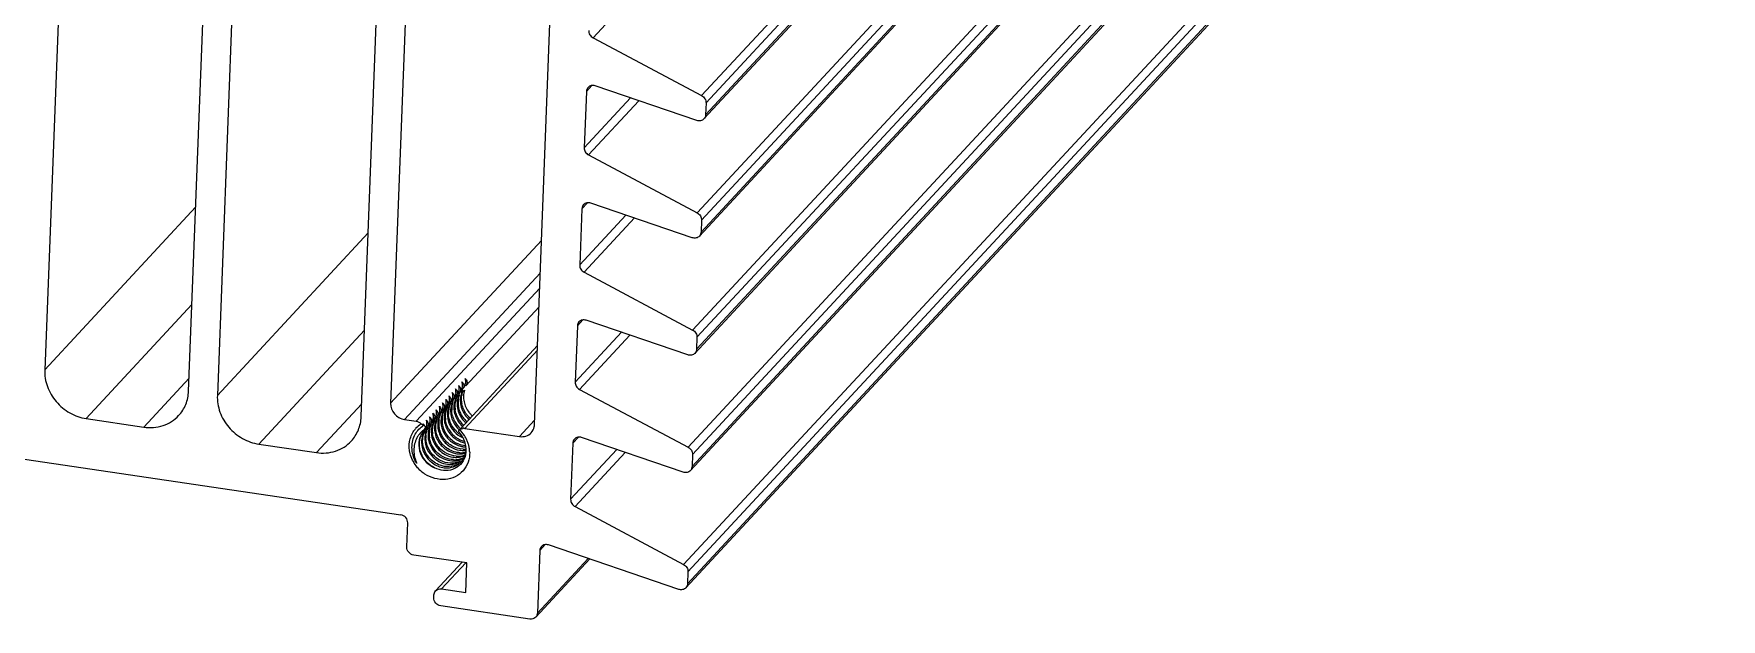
# Model space of a CAD drawing. Extents: x -425 to 6552, y -3049 to 3105.
# Drawn here: x 805.55 to 850.2, y -2746.63 to -2731.14 of the extents above; entities that cross this region are included whole.
import ezdxf

# ---------------------------------------------------------------- set-up
doc = ezdxf.new("R2010")
doc.units = 0
doc.layers.get('0').update_dxf_attribs({"linetype": 'CONTINUOUS'})

msp = doc.modelspace()

# ---------------------------------------------------------------- linework, layer by layer
at = {"color": 7, "linetype": 'CONTINUOUS'}
for p, q in [((823.225, -2732.78), (850.088, -2703.837)), ((823.34, -2732.973), (850.203, -2704.029)), ((823.284, -2733.398), (850.147, -2704.454)), ((823.328, -2733.29), (850.191, -2704.347)), ((823.105, -2735.88), (849.968, -2706.937)), ((823.221, -2736.073), (850.084, -2707.13)), ((807.101, -2707.35), (805.842, -2740.033)), ((823.165, -2736.498), (850.028, -2707.555)), ((823.209, -2736.39), (850.071, -2707.447)), ((809.649, -2740.596), (810.907, -2707.913)), ((811.668, -2708.026), (810.41, -2740.709)), ((814.216, -2741.272), (815.475, -2708.589)), ((816.211, -2709.355), (814.995, -2740.918)), ((818.802, -2741.481), (820.017, -2709.918)), ((822.986, -2738.981), (849.849, -2710.037)), ((823.101, -2739.173), (849.964, -2710.23)), ((823.046, -2739.598), (849.908, -2710.655)), ((823.089, -2739.49), (849.952, -2710.547)), ((822.867, -2742.081), (849.73, -2713.138)), ((822.982, -2742.273), (849.845, -2713.33)), ((822.926, -2742.698), (849.789, -2713.755)), ((822.97, -2742.59), (849.833, -2713.647)), ((822.747, -2745.181), (849.61, -2716.238)), ((822.863, -2745.374), (849.726, -2716.43)), ((822.807, -2745.799), (849.67, -2716.855)), ((822.85, -2745.691), (849.713, -2716.748)), ((820.352, -2731.251), (821.683, -2729.817)), ((820.352, -2731.251), (823.225, -2732.78)), ((820.175, -2732.673), (820.322, -2732.514)), ((823.094, -2733.44), (820.408, -2732.523)), ((820.175, -2732.673), (820.117, -2734.159)), ((820.117, -2734.159), (821.34, -2732.841)), ((820.233, -2734.351), (821.563, -2732.917)), ((823.34, -2732.973), (823.328, -2733.29)), ((820.233, -2734.351), (823.105, -2735.88)), ((805.842, -2740.033), (809.836, -2735.73)), ((820.055, -2735.773), (820.202, -2735.615)), ((822.975, -2736.54), (820.289, -2735.623)), ((820.055, -2735.773), (819.998, -2737.259)), ((819.998, -2737.259), (821.221, -2735.941)), ((820.113, -2737.451), (821.444, -2736.017)), ((823.221, -2736.073), (823.209, -2736.39)), ((810.41, -2740.709), (814.404, -2736.406)), ((814.995, -2740.918), (818.989, -2736.615)), ((815.362, -2741.348), (818.956, -2737.475)), ((820.113, -2737.451), (822.986, -2738.981)), ((815.671, -2741.393), (818.941, -2737.87)), ((777.201, -2738.237), (815.265, -2743.869)), ((806.941, -2741.323), (809.737, -2738.31)), ((816.982, -2740.454), (818.922, -2738.364)), ((819.936, -2738.873), (819.879, -2740.359)), ((819.936, -2738.873), (820.083, -2738.715)), ((822.856, -2739.64), (820.169, -2738.723)), ((811.509, -2741.998), (814.304, -2738.986)), ((819.879, -2740.359), (821.101, -2739.041)), ((819.994, -2740.552), (821.325, -2739.118)), ((823.101, -2739.173), (823.089, -2739.49)), ((816.849, -2741.583), (818.882, -2739.393)), ((816.956, -2741.584), (818.878, -2739.513)), ((808.463, -2741.548), (809.662, -2740.257)), ((816.892, -2740.636), (816.949, -2740.575)), ((819.994, -2740.552), (822.867, -2742.081)), ((813.031, -2742.224), (814.229, -2740.933)), ((806.941, -2741.323), (808.463, -2741.548)), ((815.362, -2741.348), (815.671, -2741.393)), ((818.407, -2741.798), (818.806, -2741.368)), ((811.509, -2741.998), (813.031, -2742.224)), ((816.956, -2741.584), (818.407, -2741.798)), ((819.816, -2741.974), (819.759, -2743.459)), ((819.816, -2741.974), (819.964, -2741.815)), ((822.736, -2742.74), (820.05, -2741.824)), ((819.759, -2743.459), (820.982, -2742.142)), ((819.875, -2743.652), (821.205, -2742.218)), ((822.982, -2742.273), (822.97, -2742.59)), ((819.875, -2743.652), (822.747, -2745.181)), ((815.423, -2744.719), (815.448, -2744.084)), ((818.941, -2744.816), (819.088, -2744.657)), ((822.617, -2745.841), (819.175, -2744.666)), ((817.015, -2745.142), (815.606, -2744.934)), ((816.184, -2745.882), (816.887, -2745.123)), ((818.834, -2746.578), (820.263, -2745.037)), ((818.941, -2744.816), (818.878, -2746.47)), ((818.878, -2746.47), (820.22, -2745.023)), ((816.337, -2745.831), (816.981, -2745.137)), ((816.984, -2745.927), (817.015, -2745.142)), ((822.863, -2745.374), (822.85, -2745.691)), ((816.137, -2746.064), (816.14, -2745.989)), ((816.337, -2745.831), (816.984, -2745.927)), ((818.68, -2746.628), (816.32, -2746.279))]:
    msp.add_line(p, q, dxfattribs=at)
for centre, radius, start, end in [((816.367, -2740.716), 0.272, 11.0944, 18.2048), ((816.453, -2740.624), 0.272, 11.0944, 18.2048), ((816.438, -2740.627), 0.287, 4.5144, 11.1139), ((816.433, -2740.627), 0.292, 358.1952, 4.5278), ((817.218, -2741.002), 0.546, 138.2191, 145.6868), ((816.538, -2740.532), 0.272, 11.0944, 18.2048), ((816.524, -2740.535), 0.287, 4.5144, 11.1139), ((816.519, -2740.535), 0.292, 358.1952, 4.5278), ((816.696, -2740.535), 0.155, 318.1611, 326.9973), ((817.317, -2740.919), 0.562, 146.0957, 153.7205), ((817.304, -2740.91), 0.546, 138.2236, 146.0998), ((817.453, -2740.802), 0.584, 163.4922, 171.0088), ((816.624, -2740.44), 0.272, 11.0944, 18.2048), ((816.609, -2740.443), 0.287, 4.5144, 11.1139), ((816.604, -2740.443), 0.292, 358.1952, 4.5278), ((816.781, -2740.443), 0.155, 318.1611, 326.9973), ((817.539, -2740.746), 0.615, 170.9987, 178.1408), ((817.509, -2740.741), 0.584, 163.4922, 171.0088), ((816.709, -2740.348), 0.272, 11.0944, 18.2048), ((816.692, -2740.351), 0.29, 358.1774, 11.0788), ((816.866, -2740.35), 0.156, 318.1759, 324.9373), ((817.853, -2740.622), 0.0818, 140.9079, 151.2893), ((817.938, -2740.53), 0.0818, 140.9079, 151.2893), ((818.024, -2740.438), 0.0818, 140.9079, 151.2893), ((815.94, -2741.177), 0.272, 11.0944, 18.2048), ((816.027, -2741.084), 0.271, 12.9465, 18.2282), ((816.016, -2741.087), 0.282, 7.9361, 12.9542), ((816.01, -2741.088), 0.288, 3.0847, 7.9421), ((816.791, -2741.463), 0.546, 138.2199, 145.7726), ((816.889, -2741.379), 0.562, 145.0055, 158.2712), ((816.111, -2740.992), 0.272, 11.0944, 18.2048), ((816.093, -2740.996), 0.29, 358.1774, 11.0788), ((816.268, -2740.995), 0.155, 318.1611, 326.9973), ((816.922, -2741.35), 0.566, 153.1661, 160.5605), ((816.989, -2741.293), 0.578, 160.5947, 167.9265), ((816.877, -2741.371), 0.547, 138.2125, 144.98), ((816.978, -2741.289), 0.566, 153.1661, 160.5605), ((817.018, -2741.261), 0.578, 160.5913, 167.9046), ((816.198, -2740.9), 0.271, 12.9553, 18.2283), ((816.187, -2740.903), 0.282, 7.9501, 12.963), ((816.181, -2740.903), 0.288, 3.1011, 7.9561), ((816.354, -2740.903), 0.155, 318.161, 327.0537), ((816.974, -2741.287), 0.561, 145.7706, 153.1691), ((817.007, -2741.258), 0.566, 153.1693, 160.5574), ((817.097, -2741.205), 0.601, 167.9059, 175.0184), ((816.962, -2741.278), 0.546, 138.2199, 145.7737), ((817.075, -2741.2), 0.578, 160.5913, 167.9046), ((817.132, -2741.175), 0.606, 171.3808, 175.7633), ((817.064, -2741.197), 0.566, 153.1693, 160.5574), ((817.121, -2741.173), 0.595, 168.6426, 171.3757), ((817.105, -2741.17), 0.579, 161.2794, 168.6624), ((816.282, -2740.808), 0.272, 11.0944, 18.2048), ((816.267, -2740.811), 0.287, 4.5144, 11.1139), ((816.262, -2740.812), 0.292, 358.1952, 4.5278), ((816.439, -2740.811), 0.155, 318.1611, 326.9973), ((817.094, -2741.166), 0.567, 153.7025, 161.244), ((817.059, -2741.195), 0.561, 145.7751, 153.1724), ((817.203, -2741.115), 0.621, 175.7737, 182.7268), ((817.185, -2741.113), 0.602, 168.6634, 175.774), ((817.162, -2741.109), 0.579, 161.2794, 168.6624), ((817.047, -2741.186), 0.546, 138.2201, 145.7782), ((817.228, -2741.083), 0.617, 174.6337, 181.5462), ((817.15, -2741.105), 0.567, 153.7025, 161.244), ((817.211, -2741.082), 0.6, 167.5837, 174.6338), ((817.189, -2741.077), 0.577, 160.3396, 167.5824), ((816.353, -2740.719), 0.287, 4.5144, 11.1139), ((816.348, -2740.719), 0.292, 358.1952, 4.5278), ((816.525, -2740.719), 0.155, 318.1611, 326.9973), ((817.146, -2741.103), 0.562, 146.0878, 153.7063), ((817.285, -2741.023), 0.617, 174.6337, 181.5462), ((817.307, -2741.022), 0.64, 181.566, 188.2824), ((817.267, -2741.021), 0.6, 167.5837, 174.6338), ((817.133, -2741.094), 0.546, 138.2235, 146.0919), ((817.245, -2741.016), 0.577, 160.3396, 167.5824), ((817.317, -2740.991), 0.621, 175.8004, 182.7552), ((817.299, -2740.99), 0.603, 168.6872, 175.8007), ((817.341, -2740.99), 0.644, 182.7747, 189.5253), ((817.234, -2741.012), 0.565, 152.9968, 160.3067), ((817.276, -2740.985), 0.579, 161.2989, 168.6862), ((816.61, -2740.627), 0.155, 318.1611, 326.9973), ((817.265, -2740.982), 0.567, 153.7167, 161.2635), ((817.23, -2741.01), 0.56, 145.6839, 152.9997), ((817.374, -2740.931), 0.621, 175.8004, 182.7552), ((817.397, -2740.929), 0.644, 182.7747, 189.5253), ((817.356, -2740.929), 0.603, 168.6872, 175.8007), ((817.333, -2740.925), 0.579, 161.2989, 168.6862), ((817.401, -2740.899), 0.618, 175.023, 182.0215), ((817.424, -2740.898), 0.641, 182.0419, 188.8452), ((817.321, -2740.921), 0.567, 153.7167, 161.2635), ((817.383, -2740.898), 0.601, 167.899, 175.0232), ((817.36, -2740.893), 0.578, 160.5778, 167.8977), ((817.457, -2740.838), 0.618, 175.023, 182.0215), ((817.48, -2740.837), 0.641, 182.0419, 188.8452), ((817.439, -2740.837), 0.601, 167.899, 175.0232), ((817.515, -2740.806), 0.648, 185.1293, 191.8781), ((817.425, -2741.083), 0.0818, 140.9079, 151.2893), ((817.511, -2740.99), 0.0818, 140.9087, 151.3506), ((817.596, -2740.898), 0.0818, 140.9079, 151.2893), ((817.682, -2740.806), 0.0818, 140.9079, 151.2893), ((817.767, -2740.714), 0.0818, 140.9079, 151.2893), ((816.17, -2742.033), 0.679, 124.2276, 137.9534), ((816.165, -2742.026), 0.67, 122.9877, 124.1941), ((816.199, -2742.046), 0.632, 121.5589, 125.0032), ((815.594, -2741.546), 0.277, 8.0239, 18.1824), ((815.684, -2741.453), 0.272, 11.0944, 18.2048), ((815.669, -2741.456), 0.287, 4.5144, 11.1139), ((815.84, -2741.455), 0.156, 318.1759, 324.9373), ((816.461, -2741.839), 0.561, 145.7786, 153.2044), ((816.449, -2741.831), 0.546, 138.22, 145.7815), ((816.551, -2741.749), 0.566, 153.1458, 160.523), ((816.591, -2741.722), 0.578, 160.6659, 168.0595), ((815.769, -2741.361), 0.272, 11.0944, 18.2048), ((815.754, -2741.364), 0.287, 4.5144, 11.1139), ((815.75, -2741.364), 0.292, 358.1952, 4.5278), ((815.926, -2741.364), 0.155, 318.1611, 326.9973), ((816.546, -2741.747), 0.561, 145.7628, 153.1489), ((816.58, -2741.718), 0.566, 153.1938, 160.631), ((816.671, -2741.666), 0.601, 168.0609, 175.2701), ((816.648, -2741.661), 0.578, 160.666, 168.0596), ((816.534, -2741.739), 0.546, 138.2199, 145.7658), ((816.699, -2741.634), 0.6, 167.8556, 174.9572), ((816.636, -2741.657), 0.566, 153.1938, 160.631), ((816.677, -2741.63), 0.577, 160.553, 167.8543), ((815.856, -2741.268), 0.271, 12.937, 18.2281), ((815.845, -2741.271), 0.282, 7.9208, 12.9447), ((815.839, -2741.272), 0.288, 3.0666, 7.9269), ((816.012, -2741.272), 0.155, 318.1608, 327.1516), ((816.632, -2741.655), 0.561, 145.7748, 153.1968), ((816.665, -2741.626), 0.566, 153.1436, 160.5194), ((816.773, -2741.575), 0.618, 174.957, 181.9239), ((816.755, -2741.574), 0.6, 167.8556, 174.9572), ((816.62, -2741.647), 0.546, 138.22, 145.7777), ((816.733, -2741.569), 0.577, 160.553, 167.8543), ((816.802, -2741.544), 0.618, 175.0563, 182.032), ((816.785, -2741.542), 0.601, 167.9241, 175.0567), ((816.722, -2741.565), 0.566, 153.1436, 160.5194), ((816.762, -2741.537), 0.578, 160.5919, 167.9229), ((815.925, -2741.18), 0.287, 4.5144, 11.1139), ((815.921, -2741.18), 0.292, 358.1952, 4.5278), ((816.097, -2741.18), 0.155, 318.1611, 326.9973), ((816.717, -2741.563), 0.561, 145.7618, 153.1467), ((816.751, -2741.534), 0.566, 153.1642, 160.5577), ((816.859, -2741.483), 0.618, 175.0563, 182.032), ((816.882, -2741.482), 0.641, 182.0519, 188.7922), ((816.841, -2741.482), 0.601, 167.9241, 175.0567), ((816.705, -2741.555), 0.546, 138.2199, 145.7649), ((816.819, -2741.477), 0.578, 160.5919, 167.9229), ((816.896, -2741.452), 0.626, 177.6452, 183.8167), ((816.877, -2741.451), 0.607, 171.3161, 177.6315), ((816.917, -2741.45), 0.648, 183.8146, 189.8298), ((816.807, -2741.473), 0.566, 153.1642, 160.5577), ((816.183, -2741.088), 0.155, 318.1609, 327.1027), ((816.803, -2741.471), 0.561, 145.7696, 153.1672), ((816.933, -2741.39), 0.607, 171.3161, 177.6315), ((816.952, -2741.391), 0.626, 177.6452, 183.8167), ((816.974, -2741.389), 0.648, 183.8146, 189.8298), ((816.918, -2741.388), 0.592, 164.8878, 171.3159), ((816.988, -2741.387), 0.662, 189.8275, 195.7624), ((816.899, -2741.383), 0.572, 158.3008, 164.8865), ((816.973, -2741.36), 0.618, 175.0606, 182.0373), ((816.996, -2741.359), 0.641, 182.0572, 188.7996), ((816.956, -2741.358), 0.601, 167.9278, 175.061), ((817.03, -2741.353), 0.676, 188.8404, 201.8033), ((816.933, -2741.353), 0.578, 160.5947, 167.9265), ((817.03, -2741.299), 0.618, 175.0606, 182.0373), ((817.053, -2741.298), 0.641, 182.0572, 188.7996), ((817.012, -2741.297), 0.601, 167.9278, 175.061), ((817.086, -2741.292), 0.676, 188.8404, 201.8033), ((817.059, -2741.268), 0.618, 175.0182, 181.9955), ((817.082, -2741.267), 0.641, 182.016, 188.8036), ((817.041, -2741.266), 0.601, 167.9059, 175.0184), ((817.116, -2741.28), 0.707, 201.8521, 214.5339), ((817.115, -2741.207), 0.618, 175.0182, 181.9955), ((817.138, -2741.206), 0.641, 182.016, 188.8036), ((817.146, -2741.175), 0.621, 175.7737, 182.7268), ((817.226, -2741.113), 0.644, 182.7463, 189.4966), ((817.259, -2741.107), 0.678, 189.5358, 202.5049), ((817.299, -2741.072), 0.689, 194.844, 207.5842), ((817.323, -2741.06), 0.716, 207.5779, 227.96), ((817.379, -2740.999), 0.716, 213.7622, 227.4517), ((817.409, -2740.967), 0.716, 215.17, 227.7525), ((817.494, -2740.876), 0.716, 215.0775, 228.0494), ((816.998, -2741.543), 0.0818, 140.9079, 151.2893), ((817.465, -2740.907), 0.716, 221.4658, 227.7525), ((817.58, -2740.783), 0.717, 217.3295, 223.5794), ((817.083, -2741.451), 0.0818, 140.9079, 151.2893), ((817.577, -2740.786), 0.713, 223.5936, 227.9334), ((817.637, -2740.722), 0.717, 217.3295, 223.5794), ((817.169, -2741.359), 0.0818, 140.9079, 151.2893), ((817.634, -2740.725), 0.713, 223.5935, 227.8482), ((817.254, -2741.267), 0.0818, 140.9079, 151.2893), ((817.34, -2741.175), 0.0818, 140.9085, 151.3392), ((816.165, -2742.029), 0.673, 137.9641, 145.2825), ((816.253, -2742.134), 0.637, 144.7589, 151.9898), ((816.244, -2742.128), 0.627, 130.4333, 144.7173), ((816.254, -2741.988), 0.51, 138.2503, 145.1409), ((816.232, -2742.115), 0.609, 123.2173, 130.406), ((816.38, -2741.934), 0.566, 153.3895, 160.8358), ((816.376, -2741.932), 0.561, 145.906, 153.3929), ((816.409, -2741.902), 0.566, 153.2014, 160.6428), ((816.518, -2741.851), 0.619, 175.291, 182.3571), ((815.785, -2741.563), 0.122, 339.3692, 347.1504), ((816.5, -2741.85), 0.601, 168.0776, 175.2915), ((816.363, -2741.923), 0.546, 138.2215, 145.9095), ((816.477, -2741.845), 0.578, 160.6778, 168.0763), ((816.546, -2741.82), 0.618, 174.9646, 181.9331), ((816.465, -2741.841), 0.566, 153.2014, 160.6428), ((816.494, -2741.81), 0.566, 153.6038, 160.5234), ((816.602, -2741.759), 0.618, 174.9646, 181.9331), ((816.625, -2741.758), 0.641, 181.9535, 188.7333), ((816.584, -2741.758), 0.6, 167.8612, 174.9648), ((816.562, -2741.753), 0.577, 160.5567, 167.8599), ((816.632, -2741.728), 0.619, 175.2695, 182.3322), ((816.655, -2741.727), 0.642, 182.3531, 189.1938), ((816.614, -2741.727), 0.601, 168.0609, 175.27), ((816.689, -2741.667), 0.619, 175.2696, 182.3324), ((816.712, -2741.666), 0.642, 182.3532, 189.194), ((816.716, -2741.636), 0.618, 174.957, 181.9239), ((816.739, -2741.635), 0.641, 181.9442, 188.7231), ((816.796, -2741.574), 0.641, 181.9442, 188.7231), ((816.825, -2741.543), 0.641, 182.0519, 188.7922), ((817.041, -2741.364), 0.72, 212.9489, 224.579), ((817.15, -2741.246), 0.713, 208.2782, 233.3516), ((817.068, -2741.334), 0.718, 220.8931, 233.8143), ((817.036, -2741.37), 0.713, 224.5429, 232.59), ((817.123, -2741.275), 0.716, 214.5231, 233.8265), ((817.029, -2741.378), 0.702, 232.6171, 236.3847), ((817.051, -2741.357), 0.69, 233.799, 245.7133), ((817.112, -2741.291), 0.697, 233.8171, 240.4098), ((817.237, -2741.152), 0.715, 221.4391, 233.995), ((817.141, -2741.258), 0.698, 233.3366, 239.7089), ((817.102, -2741.308), 0.677, 240.429, 247.0775), ((817.198, -2741.198), 0.698, 233.3366, 239.7089), ((817.132, -2741.273), 0.68, 239.7274, 245.4829), ((816.219, -2742.198), 0.784, 35.3431, 42.2301), ((816.841, -2741.651), 0.04, 137.1566, 145.7529), ((817.227, -2741.166), 0.698, 233.9908, 239.6576), ((816.92, -2741.744), 0.161, 121.3278, 126.9306), ((816.164, -2742.276), 0.933, 33.0168, 45.0775), ((817.097, -2741.318), 0.666, 247.0866, 249.6562), ((816.913, -2741.635), 0.0818, 140.9079, 151.2893), ((817.189, -2741.213), 0.68, 239.726, 246.1886), ((817.124, -2741.293), 0.659, 245.452, 255.1128), ((816.223, -2742.195), 0.78, 32.7331, 35.3449), ((817.09, -2741.34), 0.642, 249.6116, 258.9798), ((816.23, -2742.191), 0.771, 30.813, 32.7324), ((816.237, -2742.187), 0.763, 29.3656, 30.8123), ((816.253, -2742.178), 0.745, 24.9661, 29.3784), ((816.927, -2741.77), 0.189, 89.1195, 96.4696), ((816.275, -2742.168), 0.721, 18.9494, 24.9616), ((816.927, -2741.776), 0.194, 81.5778, 89.1283), ((816.184, -2742.264), 0.91, 27.0439, 33.0285), ((816.297, -2742.16), 0.697, 12.8289, 18.9529), ((816.208, -2742.251), 0.883, 20.8267, 27.0267), ((816.227, -2742.244), 0.862, 14.4581, 20.831), ((816.739, -2741.75), 0.6, 260.4653, 267.4318), ((816.682, -2741.835), 0.576, 267.4277, 274.5722), ((816.738, -2741.774), 0.576, 267.4285, 274.5735), ((816.825, -2741.654), 0.604, 259.4528, 266.5042), ((816.684, -2741.866), 0.545, 274.5697, 282.0086), ((816.767, -2741.739), 0.58, 266.5004, 273.7485), ((816.66, -2741.919), 0.523, 281.3842, 289.2682), ((816.608, -2741.995), 0.507, 289.2716, 297.3331), ((817.003, -2741.436), 0.638, 250.1207, 260.9119), ((816.689, -2741.889), 0.521, 282.0384, 289.7157), ((816.77, -2741.771), 0.548, 273.7453, 281.3268), ((816.91, -2741.568), 0.598, 260.7179, 267.7548), ((816.853, -2741.652), 0.575, 267.7522, 274.9056), ((816.665, -2741.934), 0.507, 289.2716, 297.3331), ((816.694, -2741.904), 0.506, 289.7193, 297.5413), ((816.774, -2741.795), 0.523, 281.3584, 289.2476), ((816.909, -2741.591), 0.575, 267.7522, 274.9056), ((816.672, -2741.948), 0.492, 297.3544, 301.898), ((816.996, -2741.475), 0.599, 260.9497, 267.4509), ((816.856, -2741.683), 0.544, 274.9034, 282.3434), ((816.938, -2741.562), 0.572, 267.4701, 274.1615), ((816.75, -2741.84), 0.509, 289.7316, 294.1785), ((816.83, -2741.733), 0.524, 281.3635, 287.4326), ((816.777, -2741.805), 0.513, 289.2685, 291.5485), ((816.911, -2741.614), 0.552, 274.9295, 278.5486), ((816.995, -2741.496), 0.578, 267.4839, 269.3781), ((816.329, -2742.153), 0.665, 6.5224, 12.8318), ((816.357, -2742.149), 0.636, 0.0443, 6.5069), ((816.382, -2742.149), 0.612, 353.4452, 0.0462), ((816.26, -2742.235), 0.828, 7.9943, 14.4614), ((816.289, -2742.231), 0.798, 1.3554, 7.9773), ((816.417, -2742.003), 0.941, 224.8816, 236.8193), ((816.494, -2742.117), 0.508, 288.836, 296.6525), ((816.58, -2742.027), 0.506, 289.7225, 297.5432), ((816.508, -2742.143), 0.479, 317.1325, 319.572)]:
    msp.add_arc(centre, radius, start, end, dxfattribs=at)
for points, knots in [([(820.237, -2731.058), (820.235, -2731.096), (820.257, -2731.176), (820.317, -2731.232), (820.352, -2731.251)], [0, 0, 0, 0, 0.491329, 1, 1, 1, 1]), ([(820.408, -2732.523), (820.375, -2732.512), (820.304, -2732.506), (820.241, -2732.541), (820.218, -2732.565)], [0, 0, 0, 0, 0.51371, 1, 1, 1, 1]), ([(823.225, -2732.78), (823.26, -2732.799), (823.32, -2732.855), (823.342, -2732.934), (823.34, -2732.973)], [0, 0, 0, 0, 0.508671, 1, 1, 1, 1]), ([(823.284, -2733.398), (823.262, -2733.422), (823.199, -2733.457), (823.127, -2733.451), (823.094, -2733.44)], [0, 0, 0, 0, 0.48629, 1, 1, 1, 1]), ([(820.117, -2734.159), (820.116, -2734.197), (820.138, -2734.276), (820.198, -2734.332), (820.233, -2734.351)], [0, 0, 0, 0, 0.491329, 1, 1, 1, 1]), ([(820.289, -2735.623), (820.256, -2735.612), (820.185, -2735.606), (820.121, -2735.641), (820.099, -2735.665)], [0, 0, 0, 0, 0.51371, 1, 1, 1, 1]), ([(823.105, -2735.88), (823.14, -2735.899), (823.2, -2735.955), (823.222, -2736.035), (823.221, -2736.073)], [0, 0, 0, 0, 0.508671, 1, 1, 1, 1]), ([(823.165, -2736.498), (823.143, -2736.522), (823.079, -2736.557), (823.008, -2736.551), (822.975, -2736.54)], [0, 0, 0, 0, 0.48629, 1, 1, 1, 1]), ([(819.998, -2737.259), (819.996, -2737.297), (820.019, -2737.377), (820.078, -2737.433), (820.113, -2737.451)], [0, 0, 0, 0, 0.491329, 1, 1, 1, 1]), ([(820.169, -2738.723), (820.137, -2738.712), (820.065, -2738.706), (820.002, -2738.741), (819.979, -2738.765)], [0, 0, 0, 0, 0.51371, 1, 1, 1, 1]), ([(822.986, -2738.981), (823.021, -2738.999), (823.081, -2739.055), (823.103, -2739.135), (823.101, -2739.173)], [0, 0, 0, 0, 0.508671, 1, 1, 1, 1]), ([(823.046, -2739.598), (823.023, -2739.622), (822.96, -2739.657), (822.888, -2739.651), (822.856, -2739.64)], [0, 0, 0, 0, 0.48629, 1, 1, 1, 1]), ([(805.842, -2740.033), (805.836, -2740.182), (805.888, -2740.49), (806.127, -2740.894), (806.49, -2741.195), (806.79, -2741.3), (806.941, -2741.323)], [0, 0, 0, 0, 0.243438, 0.495559, 0.750229, 1, 1, 1, 1]), ([(809.386, -2741.244), (809.466, -2741.158), (809.595, -2740.953), (809.644, -2740.716), (809.649, -2740.596)], [0, 0, 0, 0, 0.493994, 1, 1, 1, 1]), ([(816.626, -2740.631), (816.649, -2740.652), (816.687, -2740.708), (816.671, -2740.777), (816.654, -2740.803)], [0, 0, 0, 0, 0.496089, 1, 1, 1, 1]), ([(816.712, -2740.539), (816.734, -2740.56), (816.772, -2740.616), (816.757, -2740.685), (816.74, -2740.711)], [0, 0, 0, 0, 0.496089, 1, 1, 1, 1]), ([(816.797, -2740.447), (816.819, -2740.468), (816.858, -2740.524), (816.842, -2740.593), (816.825, -2740.619)], [0, 0, 0, 0, 0.496089, 1, 1, 1, 1]), ([(816.882, -2740.355), (816.905, -2740.376), (816.943, -2740.432), (816.928, -2740.501), (816.911, -2740.527)], [0, 0, 0, 0, 0.496089, 1, 1, 1, 1]), ([(816.968, -2740.263), (816.991, -2740.284), (817.03, -2740.343), (817.012, -2740.413), (816.993, -2740.44)], [0, 0, 0, 0, 0.494321, 1, 1, 1, 1]), ([(819.879, -2740.359), (819.877, -2740.397), (819.899, -2740.477), (819.959, -2740.533), (819.994, -2740.552)], [0, 0, 0, 0, 0.491329, 1, 1, 1, 1]), ([(810.41, -2740.709), (810.404, -2740.858), (810.455, -2741.166), (810.694, -2741.57), (811.058, -2741.871), (811.357, -2741.976), (811.509, -2741.998)], [0, 0, 0, 0, 0.243438, 0.495559, 0.750229, 1, 1, 1, 1]), ([(814.995, -2740.918), (814.992, -2741.017), (815.069, -2741.225), (815.261, -2741.333), (815.362, -2741.348)], [0, 0, 0, 0, 0.495246, 1, 1, 1, 1]), ([(816.199, -2741.091), (816.221, -2741.113), (816.259, -2741.169), (816.244, -2741.238), (816.227, -2741.264)], [0, 0, 0, 0, 0.496089, 1, 1, 1, 1]), ([(816.284, -2740.999), (816.307, -2741.021), (816.345, -2741.077), (816.33, -2741.145), (816.313, -2741.172)], [0, 0, 0, 0, 0.496155, 1, 1, 1, 1]), ([(816.37, -2740.907), (816.392, -2740.929), (816.43, -2740.985), (816.415, -2741.053), (816.398, -2741.08)], [0, 0, 0, 0, 0.496089, 1, 1, 1, 1]), ([(816.455, -2740.815), (816.478, -2740.836), (816.516, -2740.892), (816.501, -2740.961), (816.484, -2740.988)], [0, 0, 0, 0, 0.49613, 1, 1, 1, 1]), ([(816.541, -2740.723), (816.563, -2740.744), (816.601, -2740.8), (816.586, -2740.869), (816.569, -2740.896)], [0, 0, 0, 0, 0.496089, 1, 1, 1, 1]), ([(816.846, -2740.936), (816.864, -2741.053), (816.933, -2741.205), (817.042, -2741.32), (817.072, -2741.347)], [0, 0, 0, 0, 0.746634, 1, 1, 1, 1]), ([(808.463, -2741.548), (808.632, -2741.573), (808.979, -2741.551), (809.275, -2741.363), (809.386, -2741.244)], [0, 0, 0, 0, 0.510512, 1, 1, 1, 1]), ([(813.954, -2741.919), (814.033, -2741.834), (814.163, -2741.629), (814.212, -2741.392), (814.216, -2741.272)], [0, 0, 0, 0, 0.493994, 1, 1, 1, 1]), ([(815.8, -2741.464), (815.806, -2741.467), (815.831, -2741.478), (815.854, -2741.494), (815.868, -2741.508)], [0, 0, 0, 0, 0.267605, 1, 1, 1, 1]), ([(815.857, -2741.46), (815.874, -2741.477), (815.904, -2741.516), (815.909, -2741.567), (815.903, -2741.59)], [0, 0, 0, 0, 0.50837, 1, 1, 1, 1]), ([(815.942, -2741.368), (815.965, -2741.39), (816.004, -2741.448), (815.986, -2741.518), (815.968, -2741.545)], [0, 0, 0, 0, 0.494321, 1, 1, 1, 1]), ([(816.028, -2741.276), (816.05, -2741.297), (816.088, -2741.353), (816.073, -2741.422), (816.056, -2741.448)], [0, 0, 0, 0, 0.496089, 1, 1, 1, 1]), ([(816.113, -2741.184), (816.136, -2741.205), (816.174, -2741.261), (816.159, -2741.329), (816.142, -2741.356)], [0, 0, 0, 0, 0.496175, 1, 1, 1, 1]), ([(816.504, -2741.304), (816.518, -2741.393), (816.583, -2741.567), (816.708, -2741.703), (816.781, -2741.758)], [0, 0, 0, 0, 0.49747, 1, 1, 1, 1]), ([(816.701, -2741.626), (816.675, -2741.596), (816.583, -2741.473), (816.532, -2741.319), (816.527, -2741.205)], [0, 0, 0, 0, 0.254691, 1, 1, 1, 1]), ([(818.714, -2741.697), (818.754, -2741.654), (818.791, -2741.579), (818.801, -2741.501), (818.802, -2741.481)], [0, 0, 0, 0, 0.744521, 1, 1, 1, 1]), ([(813.031, -2742.224), (813.2, -2742.249), (813.546, -2742.226), (813.843, -2742.039), (813.954, -2741.919)], [0, 0, 0, 0, 0.510512, 1, 1, 1, 1]), ([(815.513, -2742.252), (815.487, -2742.148), (815.474, -2741.932), (815.554, -2741.73), (815.612, -2741.646)], [0, 0, 0, 0, 0.51026, 1, 1, 1, 1]), ([(815.687, -2742.507), (815.618, -2742.396), (815.53, -2742.146), (815.575, -2741.881), (815.63, -2741.77)], [0, 0, 0, 0, 0.512126, 1, 1, 1, 1]), ([(815.69, -2741.835), (815.637, -2741.935), (815.583, -2742.17), (815.639, -2742.401), (815.687, -2742.507)], [0, 0, 0, 0, 0.492873, 1, 1, 1, 1]), ([(815.835, -2741.696), (815.782, -2741.772), (815.716, -2741.961), (815.75, -2742.156), (815.787, -2742.246)], [0, 0, 0, 0, 0.48751, 1, 1, 1, 1]), ([(815.799, -2742.235), (815.772, -2742.162), (815.742, -2742.008), (815.771, -2741.853), (815.799, -2741.783)], [0, 0, 0, 0, 0.50798, 1, 1, 1, 1]), ([(815.815, -2741.893), (815.808, -2741.981), (815.832, -2742.163), (815.925, -2742.321), (815.984, -2742.39)], [0, 0, 0, 0, 0.493508, 1, 1, 1, 1]), ([(816.019, -2742.365), (815.958, -2742.296), (815.862, -2742.136), (815.837, -2741.951), (815.844, -2741.861)], [0, 0, 0, 0, 0.506519, 1, 1, 1, 1]), ([(815.899, -2741.877), (815.903, -2741.967), (815.95, -2742.149), (816.063, -2742.299), (816.132, -2742.36)], [0, 0, 0, 0, 0.495429, 1, 1, 1, 1]), ([(816.635, -2742.502), (816.463, -2742.513), (816.098, -2742.37), (815.934, -2742.018), (815.928, -2741.841)], [0, 0, 0, 0, 0.492418, 1, 1, 1, 1]), ([(815.991, -2741.856), (816.015, -2742.007), (816.169, -2742.296), (816.469, -2742.432), (816.618, -2742.441)], [0, 0, 0, 0, 0.506437, 1, 1, 1, 1]), ([(816.656, -2742.41), (816.507, -2742.404), (816.204, -2742.27), (816.046, -2741.981), (816.021, -2741.83)], [0, 0, 0, 0, 0.493039, 1, 1, 1, 1]), ([(816.078, -2741.769), (816.1, -2741.908), (816.238, -2742.176), (816.503, -2742.319), (816.64, -2742.342)], [0, 0, 0, 0, 0.504397, 1, 1, 1, 1]), ([(816.267, -2742.079), (816.246, -2742.054), (816.169, -2741.951), (816.12, -2741.827), (816.106, -2741.732)], [0, 0, 0, 0, 0.253316, 1, 1, 1, 1]), ([(816.162, -2741.671), (816.18, -2741.785), (816.245, -2741.934), (816.349, -2742.048), (816.378, -2742.074)], [0, 0, 0, 0, 0.746611, 1, 1, 1, 1]), ([(816.41, -2742.047), (816.382, -2742.02), (816.276, -2741.906), (816.209, -2741.755), (816.191, -2741.641)], [0, 0, 0, 0, 0.25342, 1, 1, 1, 1]), ([(816.248, -2741.58), (816.264, -2741.683), (816.346, -2741.884), (816.506, -2742.029), (816.597, -2742.081)], [0, 0, 0, 0, 0.498556, 1, 1, 1, 1]), ([(816.913, -2742.134), (816.809, -2742.13), (816.597, -2742.062), (816.439, -2741.908), (816.38, -2741.817)], [0, 0, 0, 0, 0.489676, 1, 1, 1, 1]), ([(818.407, -2741.798), (818.463, -2741.807), (818.578, -2741.799), (818.677, -2741.737), (818.714, -2741.697)], [0, 0, 0, 0, 0.510296, 1, 1, 1, 1]), ([(820.05, -2741.824), (820.017, -2741.813), (819.946, -2741.806), (819.882, -2741.841), (819.86, -2741.866)], [0, 0, 0, 0, 0.51371, 1, 1, 1, 1]), ([(815.751, -2742.666), (815.722, -2742.638), (815.616, -2742.517), (815.543, -2742.368), (815.513, -2742.252)], [0, 0, 0, 0, 0.254125, 1, 1, 1, 1]), ([(815.984, -2742.39), (816.01, -2742.419), (816.119, -2742.526), (816.264, -2742.596), (816.375, -2742.617)], [0, 0, 0, 0, 0.25668, 1, 1, 1, 1]), ([(816.413, -2742.587), (816.376, -2742.581), (816.228, -2742.542), (816.096, -2742.451), (816.019, -2742.365)], [0, 0, 0, 0, 0.245246, 1, 1, 1, 1]), ([(816.132, -2742.36), (816.151, -2742.378), (816.23, -2742.442), (816.324, -2742.488), (816.397, -2742.51)], [0, 0, 0, 0, 0.254423, 1, 1, 1, 1]), ([(816.732, -2742.318), (816.645, -2742.312), (816.469, -2742.262), (816.326, -2742.147), (816.267, -2742.079)], [0, 0, 0, 0, 0.490132, 1, 1, 1, 1]), ([(816.378, -2742.074), (816.401, -2742.097), (816.5, -2742.177), (816.622, -2742.231), (816.715, -2742.248)], [0, 0, 0, 0, 0.256088, 1, 1, 1, 1]), ([(816.83, -2742.226), (816.793, -2742.225), (816.64, -2742.204), (816.496, -2742.126), (816.41, -2742.047)], [0, 0, 0, 0, 0.24397, 1, 1, 1, 1]), ([(816.989, -2742.219), (816.98, -2742.298), (816.93, -2742.451), (816.817, -2742.568), (816.752, -2742.61)], [0, 0, 0, 0, 0.504783, 1, 1, 1, 1]), ([(816.872, -2742.453), (816.917, -2742.4), (816.963, -2742.313), (816.981, -2742.22), (816.985, -2742.196)], [0, 0, 0, 0, 0.744389, 1, 1, 1, 1]), ([(817.088, -2742.212), (817.09, -2742.302), (817.063, -2742.482), (816.97, -2742.639), (816.912, -2742.704)], [0, 0, 0, 0, 0.506969, 1, 1, 1, 1]), ([(822.867, -2742.081), (822.902, -2742.099), (822.961, -2742.155), (822.984, -2742.235), (822.982, -2742.273)], [0, 0, 0, 0, 0.508671, 1, 1, 1, 1]), ([(816.912, -2742.704), (816.854, -2742.769), (816.708, -2742.879), (816.35, -2742.974), (816.059, -2742.892), (815.902, -2742.79)], [0, 0, 0, 0, 0.240145, 0.486573, 1, 1, 1, 1]), ([(816.633, -2742.668), (816.558, -2742.693), (816.393, -2742.711), (816.234, -2742.664), (816.16, -2742.626)], [0, 0, 0, 0, 0.48766, 1, 1, 1, 1]), ([(816.375, -2742.617), (816.399, -2742.621), (816.493, -2742.633), (816.591, -2742.621), (816.658, -2742.598)], [0, 0, 0, 0, 0.257379, 1, 1, 1, 1]), ([(816.757, -2742.536), (816.732, -2742.55), (816.623, -2742.595), (816.5, -2742.601), (816.413, -2742.587)], [0, 0, 0, 0, 0.244435, 1, 1, 1, 1]), ([(822.926, -2742.698), (822.904, -2742.723), (822.84, -2742.758), (822.769, -2742.752), (822.736, -2742.74)], [0, 0, 0, 0, 0.48629, 1, 1, 1, 1]), ([(819.759, -2743.459), (819.758, -2743.497), (819.78, -2743.577), (819.84, -2743.633), (819.875, -2743.652)], [0, 0, 0, 0, 0.491329, 1, 1, 1, 1]), ([(815.448, -2744.084), (815.45, -2744.034), (815.411, -2743.93), (815.315, -2743.876), (815.265, -2743.869)], [0, 0, 0, 0, 0.495246, 1, 1, 1, 1]), ([(819.175, -2744.666), (819.142, -2744.655), (819.071, -2744.649), (819.007, -2744.684), (818.985, -2744.708)], [0, 0, 0, 0, 0.51371, 1, 1, 1, 1]), ([(815.606, -2744.934), (815.556, -2744.926), (815.46, -2744.872), (815.421, -2744.769), (815.423, -2744.719)], [0, 0, 0, 0, 0.504754, 1, 1, 1, 1]), ([(822.747, -2745.181), (822.782, -2745.2), (822.842, -2745.256), (822.864, -2745.335), (822.863, -2745.374)], [0, 0, 0, 0, 0.508671, 1, 1, 1, 1]), ([(816.184, -2745.882), (816.211, -2745.852), (816.268, -2745.826), (816.323, -2745.829), (816.337, -2745.831)], [0, 0, 0, 0, 0.73877, 1, 1, 1, 1]), ([(822.807, -2745.799), (822.784, -2745.823), (822.721, -2745.858), (822.65, -2745.852), (822.617, -2745.841)], [0, 0, 0, 0, 0.48629, 1, 1, 1, 1]), ([(816.32, -2746.279), (816.27, -2746.272), (816.174, -2746.218), (816.135, -2746.114), (816.137, -2746.064)], [0, 0, 0, 0, 0.504754, 1, 1, 1, 1]), ([(818.834, -2746.578), (818.806, -2746.607), (818.75, -2746.633), (818.694, -2746.63), (818.68, -2746.628)], [0, 0, 0, 0, 0.73877, 1, 1, 1, 1])]:
    msp.add_open_spline(points, degree=3, knots=knots, dxfattribs=at)
for points in [[(820.218, -2732.565), (820.192, -2732.593), (820.176, -2732.634), (820.175, -2732.673)], [(823.328, -2733.29), (823.327, -2733.329), (823.311, -2733.369), (823.284, -2733.398)], [(820.099, -2735.665), (820.073, -2735.694), (820.057, -2735.734), (820.055, -2735.773)], [(823.209, -2736.39), (823.207, -2736.429), (823.191, -2736.469), (823.165, -2736.498)], [(819.979, -2738.765), (819.953, -2738.794), (819.937, -2738.835), (819.936, -2738.873)], [(823.089, -2739.49), (823.088, -2739.529), (823.072, -2739.57), (823.046, -2739.598)], [(816.717, -2740.698), (816.722, -2740.678), (816.725, -2740.657), (816.725, -2740.637)], [(816.769, -2740.68), (816.784, -2740.658), (816.795, -2740.632), (816.802, -2740.606)], [(816.802, -2740.606), (816.807, -2740.586), (816.81, -2740.565), (816.811, -2740.545)], [(816.901, -2740.573), (816.879, -2740.616), (816.862, -2740.663), (816.852, -2740.711)], [(816.855, -2740.588), (816.87, -2740.565), (816.881, -2740.54), (816.888, -2740.513)], [(816.888, -2740.513), (816.893, -2740.494), (816.896, -2740.473), (816.896, -2740.452)], [(816.94, -2740.496), (816.967, -2740.457), (816.98, -2740.408), (816.982, -2740.36)], [(816.288, -2741.164), (816.296, -2741.135), (816.299, -2741.103), (816.298, -2741.072)], [(816.342, -2741.141), (816.357, -2741.118), (816.368, -2741.092), (816.375, -2741.066)], [(816.375, -2741.066), (816.38, -2741.046), (816.383, -2741.026), (816.383, -2741.005)], [(816.424, -2741.053), (816.44, -2741.031), (816.451, -2741.006), (816.459, -2740.98)], [(816.459, -2740.98), (816.467, -2740.95), (816.47, -2740.919), (816.469, -2740.888)], [(816.513, -2740.956), (816.528, -2740.934), (816.539, -2740.908), (816.546, -2740.882)], [(816.546, -2740.882), (816.551, -2740.862), (816.554, -2740.841), (816.554, -2740.821)], [(816.598, -2740.864), (816.614, -2740.842), (816.624, -2740.816), (816.631, -2740.79)], [(816.633, -2741.249), (816.62, -2741.2), (816.613, -2741.15), (816.612, -2741.1)], [(816.631, -2740.79), (816.636, -2740.77), (816.639, -2740.749), (816.64, -2740.729)], [(816.684, -2740.772), (816.699, -2740.75), (816.71, -2740.724), (816.717, -2740.698)], [(816.823, -2741.38), (816.764, -2741.296), (816.723, -2741.197), (816.706, -2741.097)], [(816.762, -2741.036), (816.783, -2741.162), (816.844, -2741.285), (816.928, -2741.381)], [(816.908, -2741.287), (816.848, -2741.202), (816.806, -2741.1), (816.79, -2740.997)], [(816.87, -2740.864), (816.866, -2740.813), (816.867, -2740.761), (816.875, -2740.711)], [(817.01, -2741.218), (816.948, -2741.136), (816.903, -2741.039), (816.882, -2740.939)], [(816.925, -2740.726), (816.923, -2740.777), (816.928, -2740.829), (816.938, -2740.878)], [(816.938, -2740.878), (816.959, -2740.978), (817.005, -2741.076), (817.067, -2741.157)], [(815.63, -2741.77), (815.677, -2741.675), (815.749, -2741.589), (815.836, -2741.528)], [(815.671, -2741.393), (815.719, -2741.401), (815.767, -2741.427), (815.8, -2741.464)], [(815.9, -2741.62), (815.923, -2741.594), (815.939, -2741.56), (815.947, -2741.526)], [(815.947, -2741.526), (815.955, -2741.496), (815.958, -2741.464), (815.955, -2741.433)], [(816, -2741.509), (816.015, -2741.486), (816.026, -2741.461), (816.033, -2741.434)], [(816.033, -2741.434), (816.038, -2741.414), (816.041, -2741.394), (816.042, -2741.373)], [(816.082, -2741.422), (816.098, -2741.4), (816.109, -2741.374), (816.117, -2741.349)], [(816.117, -2741.349), (816.125, -2741.319), (816.128, -2741.287), (816.127, -2741.256)], [(816.171, -2741.325), (816.186, -2741.302), (816.197, -2741.277), (816.204, -2741.25)], [(816.204, -2741.25), (816.209, -2741.23), (816.212, -2741.21), (816.212, -2741.189)], [(816.253, -2741.237), (816.269, -2741.216), (816.28, -2741.19), (816.288, -2741.164)], [(816.276, -2741.359), (816.283, -2741.316), (816.295, -2741.273), (816.311, -2741.232)], [(816.522, -2741.583), (816.485, -2741.515), (816.46, -2741.441), (816.448, -2741.365)], [(816.633, -2741.367), (816.673, -2741.463), (816.736, -2741.552), (816.813, -2741.622)], [(816.674, -2741.114), (816.689, -2741.214), (816.728, -2741.313), (816.784, -2741.397)], [(816.92, -2741.517), (816.922, -2741.513), (816.924, -2741.508), (816.926, -2741.504)], [(815.845, -2741.748), (815.829, -2741.795), (815.819, -2741.844), (815.815, -2741.893)], [(815.844, -2741.861), (815.848, -2741.812), (815.859, -2741.762), (815.875, -2741.715)], [(815.893, -2741.62), (815.888, -2741.63), (815.881, -2741.64), (815.873, -2741.648)], [(815.899, -2741.606), (815.897, -2741.611), (815.895, -2741.616), (815.893, -2741.62)], [(815.93, -2741.766), (815.934, -2741.717), (815.945, -2741.668), (815.961, -2741.622)], [(816.38, -2741.817), (816.33, -2741.74), (816.295, -2741.651), (816.279, -2741.561)], [(816.35, -2741.567), (816.369, -2741.634), (816.399, -2741.698), (816.436, -2741.756)], [(816.525, -2741.804), (816.474, -2741.745), (816.432, -2741.677), (816.403, -2741.604)], [(816.64, -2741.963), (816.685, -2741.993), (816.735, -2742.018), (816.786, -2742.036)], [(816.983, -2742.041), (816.909, -2742.036), (816.835, -2742.016), (816.768, -2741.986)], [(816.799, -2741.658), (816.799, -2741.648), (816.802, -2741.637), (816.808, -2741.628)], [(816.8, -2741.671), (816.799, -2741.667), (816.799, -2741.663), (816.799, -2741.658)], [(816.811, -2741.624), (816.815, -2741.62), (816.819, -2741.617), (816.823, -2741.615)], [(816.836, -2741.606), (816.857, -2741.594), (816.881, -2741.585), (816.906, -2741.583)], [(819.86, -2741.866), (819.834, -2741.894), (819.818, -2741.935), (819.816, -2741.974)], [(815.787, -2742.246), (815.821, -2742.33), (815.873, -2742.408), (815.936, -2742.472)], [(815.942, -2742.466), (815.88, -2742.399), (815.831, -2742.319), (815.799, -2742.235)], [(816.597, -2742.081), (816.664, -2742.119), (816.738, -2742.146), (816.814, -2742.158)], [(816.618, -2742.441), (816.666, -2742.444), (816.715, -2742.441), (816.763, -2742.431)], [(816.784, -2742.348), (816.831, -2742.345), (816.877, -2742.335), (816.921, -2742.319)], [(816.788, -2742.257), (816.837, -2742.26), (816.886, -2742.257), (816.933, -2742.247)], [(815.936, -2742.472), (816, -2742.537), (816.077, -2742.59), (816.16, -2742.626)], [(816.16, -2742.626), (816.078, -2742.588), (816.003, -2742.532), (815.942, -2742.466)], [(816.397, -2742.51), (816.467, -2742.53), (816.541, -2742.538), (816.613, -2742.532)], [(816.613, -2742.532), (816.66, -2742.529), (816.706, -2742.519), (816.75, -2742.503)], [(816.752, -2742.61), (816.715, -2742.634), (816.675, -2742.654), (816.633, -2742.668)], [(816.776, -2742.473), (816.73, -2742.489), (816.683, -2742.499), (816.635, -2742.502)], [(816.721, -2742.571), (816.772, -2742.546), (816.82, -2742.51), (816.858, -2742.468)], [(822.97, -2742.59), (822.968, -2742.629), (822.953, -2742.67), (822.926, -2742.698)], [(818.985, -2744.708), (818.959, -2744.737), (818.943, -2744.777), (818.941, -2744.816)], [(816.14, -2745.989), (816.141, -2745.951), (816.157, -2745.91), (816.184, -2745.882)], [(822.85, -2745.691), (822.849, -2745.73), (822.833, -2745.77), (822.807, -2745.799)], [(818.878, -2746.47), (818.876, -2746.508), (818.86, -2746.549), (818.834, -2746.578)]]:
    msp.add_open_spline(points, degree=3, dxfattribs=at)

doc.saveas('drawing.dxf')
